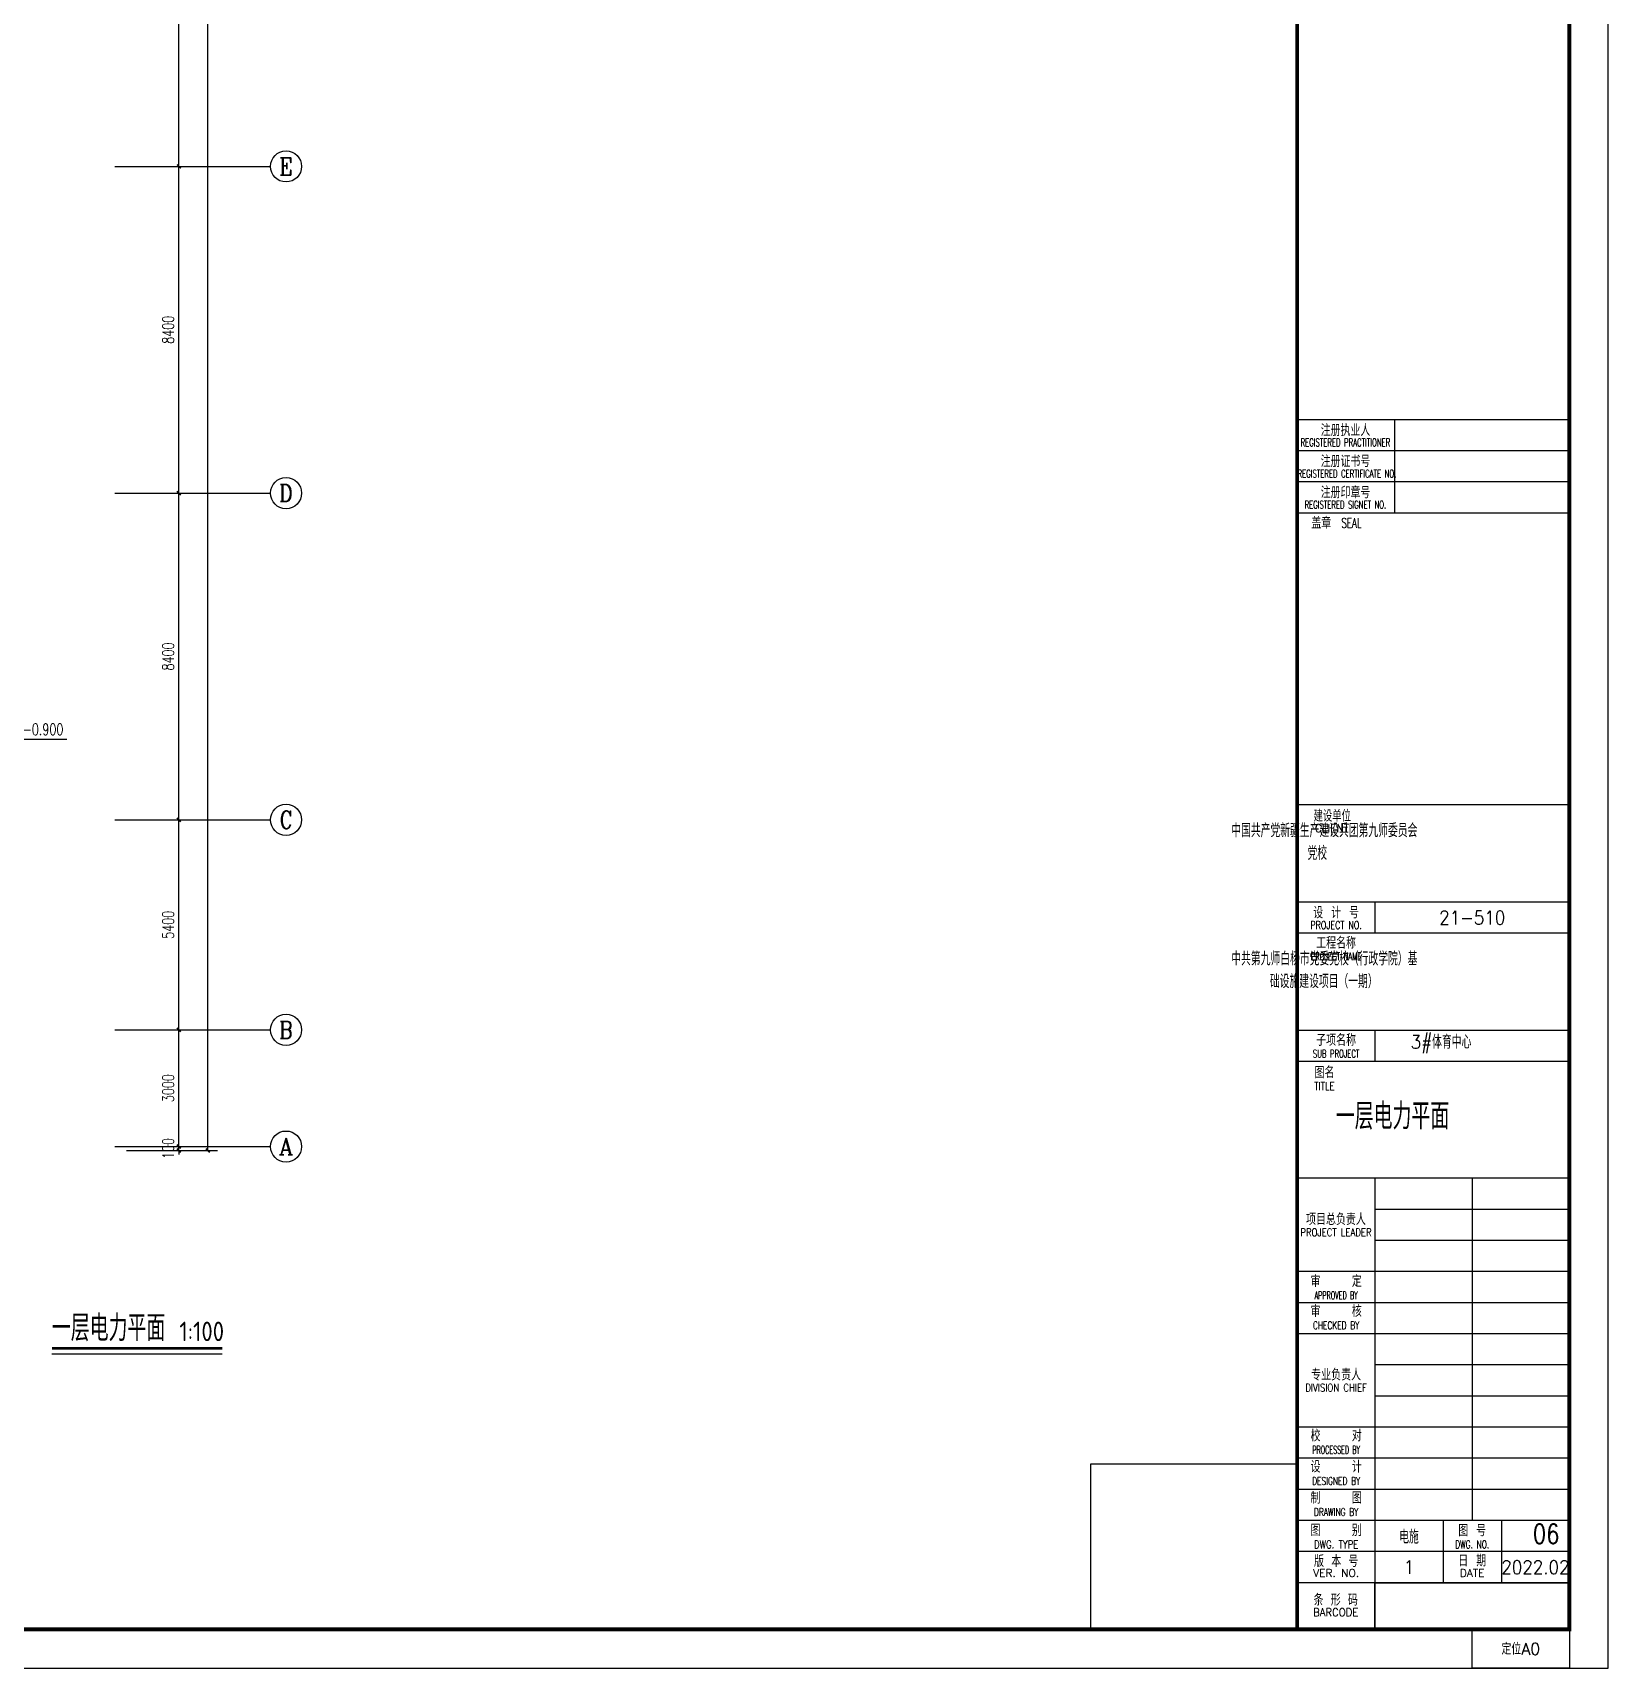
# Model space of a CAD drawing. Extents: x 1834097 to 1952997, y -130665 to -46565.
# Drawn here: x 1912479 to 1952997, y -130665 to -88615 of the extents above; entities that cross this region are included whole.
import ezdxf
from ezdxf.enums import TextEntityAlignment as Align

# ---------------------------------------------------------------- set-up
doc = ezdxf.new("R2010")
doc.units = 0
doc.header["$LTSCALE"] = 1000
doc.header["$MEASUREMENT"] = 0
for name, color, linetype in [('0-底图', 7, 'Continuous'), ('AXIS', 3, 'Continuous'), ('AXIS_TEXT', 7, 'Continuous'), ('BTTK', 7, 'Continuous'), ('DIM_ELEV', 3, 'Continuous'), ('e-标注', 7, 'Continuous'), ('PUB_DIM', 3, 'Continuous'), ('PUB_TEXT', 7, 'Continuous'), ('PUB_TITLE', 4, 'Continuous'), ('SIG_TEXT', 7, 'Continuous'), ('TEL_SYMB', 3, 'Continuous')]:
    doc.layers.add(name, color=color, linetype=linetype)
doc.layers.add('条形码', color=7, linetype='Continuous', plot=False)
doc.layers.add('验收章', color=7, linetype='Continuous', plot=False)
doc.styles.add('_TCH_AXIS', font='COMPLEX', dxfattribs={"bigfont": 'GBCBIG'})
doc.styles.add('_TCH_DIM', font='simplex.shx', dxfattribs={"bigfont": 'gbcbig.shx'})
doc.styles.add('_TCH_DIM_T3', font='SIMPLEX', dxfattribs={"width": 0.705882, "bigfont": 'GBCBIG'})
doc.styles.add('_TEL_DIM', font='simplex.shx', dxfattribs={"width": 0.8, "height": 3.5, "bigfont": 'gbcbig.shx'})
doc.styles.add('COMPLEX', font='COMPLEX')
doc.styles.add('HZ(TK)', font='simplex.shx', dxfattribs={"width": 0.9, "bigfont": 'gbcbig.shx'})
doc.styles.get("Standard").update_dxf_attribs({"font": 'GBENOR', "bigfont": 'GBCBIG'})
doc.dimstyles.new('_TCH_ARCH&&100', dxfattribs={"dimtxt": 297.5, "dimasz": 100, "dimexe": 250, "dimexo": 300, "dimgap": 126.25, "dimtad": 1, "dimdec": 0, "dimzin": 0, "dimdsep": 46, "dimtxsty": '_TCH_DIM_T3', "dimblk": 'ARCHTICK', "dimcen": 0.09, "dimclrt": 7, "dimazin": 2, "dimtfac": 1, "dimtdec": 0, "dimtix": 1, "dimtmove": 2, "dimatfit": 3, "dimfxl": 100, "dimtolj": 1, "dimtzin": 0, "dimarcsym": 0})

# ---------------------------------------------------------------- blocks, each defined once
blk = doc.blocks.new('vhtemplate_2020年新竖式图框_A0')
at = {"layer": 'BTTK'}
for p, q in [((1179, 321.01), (1109, 321.01)), ((1134, 321.01), (1134, 297.01)), ((1179, 313.01), (1109, 313.01)), ((1179, 305.01), (1109, 305.01)), ((1179, 305.01), (1109, 305.01)), ((1134, 305.01), (1134, 297.01)), ((1179, 297.01), (1109, 297.01)), ((1179, 222), (1109, 222)), ((1179, 197), (1109, 197)), ((1129, 197), (1129, 189)), ((1179, 189), (1109, 189)), ((1179, 164), (1109, 164)), ((1109, 164), (1109, 156)), ((1129, 164), (1129, 156)), ((1179, 156), (1109, 156)), ((1179, 126), (1109, 126)), ((1129, 126), (1129, 10)), ((1154, 126), (1154, 38)), ((1179, 118), (1129, 118)), ((1179, 110), (1129, 110)), ((1179, 102), (1109, 102)), ((1179, 94), (1109, 94)), ((1179, 86), (1109, 86)), ((1179, 78), (1129, 78)), ((1179, 70), (1129, 70)), ((1179, 62), (1109, 62)), ((1179, 54), (1109, 54)), ((1179, 46), (1109, 46)), ((1179, 38), (1109, 38)), ((1146.5, 38), (1146.5, 22)), ((1161.5, 38), (1161.5, 22)), ((1179, 30), (1109, 30)), ((1179, 22), (1109, 22))]:
    blk.add_line(p, q, dxfattribs=at)
at = {"layer": 'PUB_TITLE', "color": 7}
blk.add_lwpolyline([(0, 0), (1189, 0), (1189, 841), (0, 841)], close=True, dxfattribs=at)
at = {"layer": 'PUB_TITLE', "const_width": 1}
blk.add_lwpolyline([(25, 10), (1179, 10), (1179, 831), (25, 831)], close=True, dxfattribs=at)
blk.add_lwpolyline([(1109, 10), (1109, 831)], dxfattribs=at)
at = {"layer": '条形码'}
blk.add_lwpolyline([(1129, 22), (1179, 22), (1179, 10), (1129, 10)], close=True, dxfattribs=at)
at = {"layer": '验收章'}
for points in [[(1109, 10), (1055.93, 10), (1055.93, 52.53), (1109, 52.53)], [(1154, 10), (1179, 10), (1179, 0), (1154, 0)]]:
    blk.add_lwpolyline(points, close=True, dxfattribs=at)
at = {"layer": 'BTTK', "style": 'HZ(TK)'}
for s, height, p in [('注册执业人', 3, (1121.42, 318.32)), ('注册证书号', 3, (1121.42, 310.32)), ('注册印章号', 3, (1121.42, 302.32)), ('CLIENT', 2, (1117.95, 215.99)), ('设 计 号', 3, (1119, 194.28)), ('工程名称', 3, (1119, 186.52)), ('图 号', 3, (1154, 35.46)), ('日 期', 3, (1154, 27.67)), ('VER. NO.', 2, (1119, 24.48)), ('DATE', 2, (1154, 24.52))]:
    blk.add_text(s, height=height, dxfattribs=at).set_placement(p, align=Align.MIDDLE_CENTER)
for s, height, width, p in [('REGISTERED PRACTITIONER', 2, 0.65, (1121.39, 315.16)), ('REGISTERED CERTIFICATE NO.', 2, 0.65, (1121.78, 307.16)), ('REGISTERED SIGNET NO.', 2, 0.65, (1121.39, 299.16)), ('建设单位', 3, 0.8, (1118.01, 219.17)), ('PROJECT NO.', 2, 0.75, (1119, 191.07)), ('PROJECT NAME', 2, 0.65, (1119, 183.03)), ('子项名称', 3, 0.9, (1119, 161.52)), ('SUB PROJECT', 2, 0.65, (1119, 158.01)), ('项目总负责人', 3, 0.9, (1118.96, 115.45)), ('PROJECT LEADER', 2, 0.8, (1118.96, 112.09)), ('审    定', 3, 0.9, (1119.02, 99.52)), ('APPROVED BY', 2, 0.6, (1119.02, 95.87)), ('审    核', 3, 0.9, (1119.02, 91.83)), ('CHECKED BY', 2, 0.7, (1119.02, 88.18)), ('专业负责人', 3, 0.9, (1119, 75.48)), ('DIVISION CHIEF', 2, 0.8, (1119, 72.15)), ('校    对', 3, 0.9, (1119.02, 59.83)), ('PROCESSED BY', 2, 0.6, (1119.02, 56.17)), ('设    计', 3, 0.9, (1119.02, 51.83)), ('DESIGNED BY', 2, 0.7, (1119.02, 48.17)), ('制    图', 3, 0.9, (1119.02, 43.83)), ('DRAWING BY', 2, 0.7, (1119.02, 40.17)), ('图    别', 3, 0.9, (1119.02, 35.5)), ('DWG. TYPE', 2, 0.8, (1119.02, 31.84)), ('DWG. NO.', 2, 0.7, (1154, 31.84)), ('版 本 号', 3, 0.9, (1119.02, 27.57)), ('条 形 码', 3, 0.9, (1118.9, 17.6)), ('BARCODE', 2, 0.95, (1118.9, 14.42))]:
    blk.add_text(s, height=height, dxfattribs=dict(at, width=width)).set_placement(p, align=Align.MIDDLE_CENTER)
at = {"layer": 'BTTK', "color": 1, "style": 'HZ(TK)'}
blk.add_text('盖章  ', height=3, dxfattribs=at).set_placement((1117.25, 294.46), align=Align.MIDDLE_CENTER)
at = {"layer": 'BTTK', "color": 1, "style": 'HZ(TK)', "width": 0.65}
blk.add_text('SEAL', height=2.5, dxfattribs=at).set_placement((1122.96, 294.46), align=Align.MIDDLE_CENTER)
at = {"layer": 'BTTK', "style": 'HZ(TK)'}
for s, height, width, p in [('图名', 3, 0.9, (1113.46, 153.22)), ('TITLE', 2, 0.8, (1113.4, 149.68))]:
    blk.add_text(s, height=height, dxfattribs=dict(at, width=width)).set_placement(p, align=Align.MIDDLE_LEFT)
at = {"layer": 'BTTK', "color": 4, "style": 'HZ(TK)', "width": 0.9}
for tag, p in [('合作单位', (1144, 743.5)), ('建设单位', (1144, 209.5)), ('工程名称', (1144, 176.5)), ('子项名称', (1154, 160)), ('图纸名称', (1144, 141))]:
    blk.add_attdef(tag, text='', height=3.5, dxfattribs=at).set_placement(p, align=Align.MIDDLE_CENTER)
for tag, p in [('注册证书号', (1156.5, 309.01)), ('注册印章号', (1156.5, 301.01)), ('设计号', (1154, 193)), ('图别', (1137.75, 34)), ('图号', (1170.25, 34)), ('版本号', (1137.75, 26)), ('日期', (1170.25, 26))]:
    blk.add_attdef(tag, text='', height=3.5, dxfattribs=at).set_placement(p, align=Align.MIDDLE)
at = {"layer": '验收章', "style": 'HZ(TK)'}
blk.add_text('定位A0', height=3, dxfattribs=at).set_placement((1166.5, 5), align=Align.MIDDLE_CENTER)
blk = doc.blocks.new('_ArchTick')
at = {"color": 0, "linetype": 'ByBlock', "const_width": 0.4}
blk.add_lwpolyline([(-0.5, -0.5), (0.5, 0.5)], dxfattribs=at)
blk = doc.blocks.new('*D285')
at = {"layer": 'Defpoints', "color": 0, "transparency": 16777216}
for p in [(1516652, 129), (1519042, 129), (1516652, -58871)]:
    blk.add_point(p, dxfattribs=at)
at = {"layer": 'PUB_DIM', "color": 0, "lineweight": -2, "transparency": 16777216}
for p, q in [((1516952, 129), (1519292, 129)), ((1519042, -58871), (1519042, 129)), ((1516952, -58871), (1519292, -58871))]:
    blk.add_line(p, q, dxfattribs=at)
at = {"layer": 'PUB_DIM', "color": 0, "lineweight": -2, "transparency": 16777216, "xscale": 100, "yscale": 100, "zscale": 100}
for p, rotation in [((1519042, 129), 90), ((1519042, -58871), 270)]:
    blk.add_blockref('_ArchTick', p, dxfattribs=dict(at, rotation=rotation))
at = {"layer": 'PUB_DIM', "color": 7, "transparency": 16777216, "insert": (1518767, -29371), "char_height": 297.5, "attachment_point": 5, "rotation": 90, "style": '_TCH_DIM_T3'}
blk.add_mtext('\\A1;59000', dxfattribs=at)
blk = doc.blocks.new('*D289')
at = {"layer": 'Defpoints', "color": 0, "transparency": 16777216}
for p in [(1516652, -58771), (1518296, -58771), (1516652, -58871)]:
    blk.add_point(p, dxfattribs=at)
at = {"layer": 'PUB_DIM', "color": 0, "lineweight": -2, "transparency": 16777216}
for p, q in [((1516952, -58771), (1518546, -58771)), ((1518296, -58771), (1518296, -58671)), ((1518296, -58871), (1518296, -58771)), ((1516952, -58871), (1518546, -58871)), ((1518296, -58871), (1518296, -58971))]:
    blk.add_line(p, q, dxfattribs=at)
at = {"layer": 'PUB_DIM', "color": 0, "lineweight": -2, "transparency": 16777216, "xscale": 100, "yscale": 100, "zscale": 100}
for p, rotation in [((1518296, -58771), 270), ((1518296, -58871), 90)]:
    blk.add_blockref('_ArchTick', p, dxfattribs=dict(at, rotation=rotation))
at = {"layer": 'PUB_DIM', "color": 7, "transparency": 16777216, "insert": (1518021, -58821), "char_height": 297.5, "attachment_point": 5, "rotation": 90, "style": '_TCH_DIM_T3'}
blk.add_mtext('\\A1;100', dxfattribs=at)
blk = doc.blocks.new('*D290')
at = {"layer": 'Defpoints', "color": 0, "transparency": 16777216}
for p in [(1516652, -55771), (1518296, -55771), (1516652, -58771)]:
    blk.add_point(p, dxfattribs=at)
at = {"layer": 'PUB_DIM', "color": 0, "lineweight": -2, "transparency": 16777216}
for p, q in [((1516952, -55771), (1518546, -55771)), ((1518296, -58771), (1518296, -55771)), ((1516952, -58771), (1518546, -58771))]:
    blk.add_line(p, q, dxfattribs=at)
at = {"layer": 'PUB_DIM', "color": 0, "lineweight": -2, "transparency": 16777216, "xscale": 100, "yscale": 100, "zscale": 100}
for p, rotation in [((1518296, -55771), 90), ((1518296, -58771), 270)]:
    blk.add_blockref('_ArchTick', p, dxfattribs=dict(at, rotation=rotation))
at = {"layer": 'PUB_DIM', "color": 7, "transparency": 16777216, "insert": (1518021, -57271), "char_height": 297.5, "attachment_point": 5, "rotation": 90, "style": '_TCH_DIM_T3'}
blk.add_mtext('\\A1;3000', dxfattribs=at)
blk = doc.blocks.new('*D291')
at = {"layer": 'Defpoints', "color": 0, "transparency": 16777216}
for p in [(1516652, -50371), (1518296, -50371), (1516652, -55771)]:
    blk.add_point(p, dxfattribs=at)
at = {"layer": 'PUB_DIM', "color": 0, "lineweight": -2, "transparency": 16777216}
for p, q in [((1516952, -50371), (1518546, -50371)), ((1518296, -55771), (1518296, -50371)), ((1516952, -55771), (1518546, -55771))]:
    blk.add_line(p, q, dxfattribs=at)
at = {"layer": 'PUB_DIM', "color": 0, "lineweight": -2, "transparency": 16777216, "xscale": 100, "yscale": 100, "zscale": 100}
for p, rotation in [((1518296, -50371), 90), ((1518296, -55771), 270)]:
    blk.add_blockref('_ArchTick', p, dxfattribs=dict(at, rotation=rotation))
at = {"layer": 'PUB_DIM', "color": 7, "transparency": 16777216, "insert": (1518021, -53071), "char_height": 297.5, "attachment_point": 5, "rotation": 90, "style": '_TCH_DIM_T3'}
blk.add_mtext('\\A1;5400', dxfattribs=at)
blk = doc.blocks.new('*D292')
at = {"layer": 'Defpoints', "color": 0, "transparency": 16777216}
for p in [(1516652, -41971), (1518296, -41971), (1516652, -50371)]:
    blk.add_point(p, dxfattribs=at)
at = {"layer": 'PUB_DIM', "color": 0, "lineweight": -2, "transparency": 16777216}
for p, q in [((1516952, -41971), (1518546, -41971)), ((1518296, -50371), (1518296, -41971)), ((1516952, -50371), (1518546, -50371))]:
    blk.add_line(p, q, dxfattribs=at)
at = {"layer": 'PUB_DIM', "color": 0, "lineweight": -2, "transparency": 16777216, "xscale": 100, "yscale": 100, "zscale": 100}
for p, rotation in [((1518296, -41971), 90), ((1518296, -50371), 270)]:
    blk.add_blockref('_ArchTick', p, dxfattribs=dict(at, rotation=rotation))
at = {"layer": 'PUB_DIM', "color": 7, "transparency": 16777216, "insert": (1518021, -46171), "char_height": 297.5, "attachment_point": 5, "rotation": 90, "style": '_TCH_DIM_T3'}
blk.add_mtext('\\A1;8400', dxfattribs=at)
blk = doc.blocks.new('*D293')
at = {"layer": 'Defpoints', "color": 0, "transparency": 16777216}
for p in [(1516652, -33571), (1518296, -33571), (1516652, -41971)]:
    blk.add_point(p, dxfattribs=at)
at = {"layer": 'PUB_DIM', "color": 0, "lineweight": -2, "transparency": 16777216}
for p, q in [((1516952, -33571), (1518546, -33571)), ((1518296, -41971), (1518296, -33571)), ((1516952, -41971), (1518546, -41971))]:
    blk.add_line(p, q, dxfattribs=at)
at = {"layer": 'PUB_DIM', "color": 0, "lineweight": -2, "transparency": 16777216, "xscale": 100, "yscale": 100, "zscale": 100}
for p, rotation in [((1518296, -33571), 90), ((1518296, -41971), 270)]:
    blk.add_blockref('_ArchTick', p, dxfattribs=dict(at, rotation=rotation))
at = {"layer": 'PUB_DIM', "color": 7, "transparency": 16777216, "insert": (1518021, -37771), "char_height": 297.5, "attachment_point": 5, "rotation": 90, "style": '_TCH_DIM_T3'}
blk.add_mtext('\\A1;8400', dxfattribs=at)
blk = doc.blocks.new('*D294')
at = {"layer": 'Defpoints', "color": 0, "transparency": 16777216}
for p in [(1516652, -25171), (1518296, -25171), (1516652, -33571)]:
    blk.add_point(p, dxfattribs=at)
at = {"layer": 'PUB_DIM', "color": 0, "lineweight": -2, "transparency": 16777216}
for p, q in [((1516952, -25171), (1518546, -25171)), ((1518296, -33571), (1518296, -25171)), ((1516952, -33571), (1518546, -33571))]:
    blk.add_line(p, q, dxfattribs=at)
at = {"layer": 'PUB_DIM', "color": 0, "lineweight": -2, "transparency": 16777216, "xscale": 100, "yscale": 100, "zscale": 100}
for p, rotation in [((1518296, -25171), 90), ((1518296, -33571), 270)]:
    blk.add_blockref('_ArchTick', p, dxfattribs=dict(at, rotation=rotation))
at = {"layer": 'PUB_DIM', "color": 7, "transparency": 16777216, "insert": (1518021, -29371), "char_height": 297.5, "attachment_point": 5, "rotation": 90, "style": '_TCH_DIM_T3'}
blk.add_mtext('\\A1;8400', dxfattribs=at)
blk = doc.blocks.new('_AXISO')
blk.add_circle((0, 0), 0.5)
at = {"layer": 'AXIS_TEXT', "style": 'COMPLEX', "width": 1.041667}
blk.add_attdef('A', text='', height=0.56, dxfattribs=at).set_placement((-0.25, -0.28), (0.25, -0.28), align=Align.FIT)
blk = doc.blocks.new('sdgsg')
at = {"layer": 'AXIS'}
for p, q in [((1516651.6, -33571.4), (1520651.6, -33571.4)), ((1516651.6, -41971.4), (1520651.6, -41971.4)), ((1516651.6, -50371.4), (1520651.6, -50371.4)), ((1516651.6, -55771.4), (1520651.6, -55771.4)), ((1516651.6, -58771.4), (1520651.6, -58771.4))]:
    blk.add_line(p, q, dxfattribs=at)
at = {"layer": 'DIM_ELEV'}
blk.add_line((1513318.5, -48300.6), (1515412.9, -48300.6), dxfattribs=at)
at = {"layer": 'AXIS'}
ref = blk.add_blockref('_AXISO', (1521051.6, -33571.4), dxfattribs=dict(at, xscale=800, yscale=800, zscale=800))
ref.add_attrib('A', 'E', dxfattribs={"layer": 'AXIS_TEXT', "height": 445.4, "style": '_TCH_AXIS'}).set_placement((1520881.9, -33794.1), (1521221.3, -33794.1), align=Align.FIT)
ref = blk.add_blockref('_AXISO', (1521051.6, -41971.4), dxfattribs=dict(at, xscale=800, yscale=800, zscale=800))
ref.add_attrib('A', 'D', dxfattribs={"layer": 'AXIS_TEXT', "height": 435.3, "style": '_TCH_AXIS'}).set_placement((1520875.4, -42189), (1521227.8, -42189), align=Align.FIT)
ref = blk.add_blockref('_AXISO', (1521051.6, -50371.4), dxfattribs=dict(at, xscale=800, yscale=800, zscale=800))
ref.add_attrib('A', 'C', dxfattribs={"layer": 'AXIS_TEXT', "height": 455.7, "style": '_TCH_AXIS'}).set_placement((1520888.8, -50599.2), (1521214.3, -50599.2), align=Align.FIT)
ref = blk.add_blockref('_AXISO', (1521051.6, -55771.4), dxfattribs=dict(at, xscale=800, yscale=800, zscale=800))
ref.add_attrib('A', 'B', dxfattribs={"layer": 'AXIS_TEXT', "height": 435.3, "style": '_TCH_AXIS'}).set_placement((1520875.4, -55989), (1521227.8, -55989), align=Align.FIT)
ref = blk.add_blockref('_AXISO', (1521051.6, -58771.4), dxfattribs=dict(at, xscale=800, yscale=800, zscale=800))
ref.add_attrib('A', 'A', dxfattribs={"layer": 'AXIS_TEXT', "height": 425.2, "style": '_TCH_AXIS'}).set_placement((1520869.4, -58984), (1521233.8, -58984), align=Align.FIT)
at = {"layer": 'PUB_TEXT', "style": '_TCH_DIM', "width": 0.705882}
blk.add_text('-0.900', height=297.5, dxfattribs=at).set_placement((1514282.9, -48195.6))
at = {"layer": 'PUB_DIM'}
for p1, p2, distance, picture, middle in [((1516651.6, -58871.4), (1516651.6, 128.6), -2390.1, '*D285', (1518766.7, -29371.4)), ((1516651.6, -33571.4), (1516651.6, -25171.4), -1644.7, '*D294', (1518021.3, -29371.4)), ((1516651.6, -41971.4), (1516651.6, -33571.4), -1644.7, '*D293', (1518021.3, -37771.4)), ((1516651.6, -50371.4), (1516651.6, -41971.4), -1644.7, '*D292', (1518021.3, -46171.4)), ((1516651.6, -55771.4), (1516651.6, -50371.4), -1644.7, '*D291', (1518021.3, -53071.4)), ((1516651.6, -58771.4), (1516651.6, -55771.4), -1644.7, '*D290', (1518021.3, -57271.4)), ((1516651.6, -58871.4), (1516651.6, -58771.4), -1644.7, '*D289', (1518021.3, -58821.4))]:
    dim = blk.add_aligned_dim(p1=p1, p2=p2, distance=distance, dimstyle='_TCH_ARCH&&100', dxfattribs=at)
    dim.commit()
    dim.dimension.update_dxf_attribs({"geometry": picture, "text_midpoint": middle})

msp = doc.modelspace()

# ---------------------------------------------------------------- linework, layer by layer
at = {"layer": 'TEL_SYMB', "const_width": 70}
msp.add_lwpolyline([(1912972, -122437), (1917352, -122437)], dxfattribs=at)
at = {"layer": 'TEL_SYMB'}
msp.add_lwpolyline([(1912972, -122577), (1917352, -122577)], dxfattribs=at)

# ---------------------------------------------------------------- block references
at = {"layer": '0-底图'}
msp.add_blockref('sdgsg', (397941, -58480), dxfattribs=at)
at = {"layer": 'e-标注'}
ref = msp.add_blockref('vhtemplate_2020年新竖式图框_A0', (1834097, -130665), dxfattribs=dict(at, xscale=100, yscale=100, zscale=100))
ref.add_attrib('建设单位_001', '中国共产党新疆生产建设兵团第九师委员会', (1943300, -109298), dxfattribs={"layer": 'BTTK', "color": 4, "height": 350, "style": 'HZ(TK)', "width": 0.9})
ref.add_attrib('工程名称_001', '中共第九师白杨市党委党校（行政学院）基', (1943301, -112595), dxfattribs={"layer": 'BTTK', "color": 4, "height": 350, "style": 'HZ(TK)', "width": 0.9})
ref.add_attrib('子项名称_001', '3#体育中心', (1947913, -114734), dxfattribs={"layer": 'BTTK', "color": 4, "height": 350, "style": 'HZ(TK)', "width": 0.9})
ref.add_attrib('设计号', '21-510', dxfattribs={"layer": 'BTTK', "color": 4, "height": 350, "style": 'HZ(TK)', "width": 0.9}).set_placement((1949497, -111365), align=Align.MIDDLE)
ref.add_attrib('图别', '电施', dxfattribs={"layer": 'BTTK', "color": 4, "height": 350, "style": 'HZ(TK)', "width": 0.9}).set_placement((1947872, -127265), align=Align.MIDDLE)
ref.add_attrib('版本号', '1', dxfattribs={"layer": 'BTTK', "color": 4, "height": 350, "style": 'HZ(TK)', "width": 0.9}).set_placement((1947872, -128065), align=Align.MIDDLE)
ref.add_attrib('日期', '2022.02', dxfattribs={"layer": 'BTTK', "color": 4, "height": 350, "style": 'HZ(TK)', "width": 0.9}).set_placement((1951122, -128065), align=Align.MIDDLE)
ref.add_attrib('建设单位_002', '党校', (1945261, -109882), dxfattribs={"layer": 'BTTK', "color": 4, "height": 350, "style": 'HZ(TK)', "width": 0.9})
ref.add_attrib('工程名称_002', '础设施建设项目（一期）', (1944294, -113178), dxfattribs={"layer": 'BTTK', "color": 4, "height": 350, "style": 'HZ(TK)', "width": 0.9})

# ---------------------------------------------------------------- texts
at = {"layer": 'SIG_TEXT', "color": 0, "style": '_TEL_DIM', "width": 0.8}
msp.add_text('06', height=500, dxfattribs=at).set_placement((1951057, -127457))
at = {"layer": 'TEL_SYMB', "color": 7}
for s, height, p in [('一层电力平面', 675.2, (1945990, -116809)), ('一层电力平面', 675.2, (1912972, -122253)), ('1:100', 500, (1916251, -122253))]:
    msp.add_text(s, height=height, dxfattribs=at).set_placement(p)

doc.saveas('drawing.dxf')
